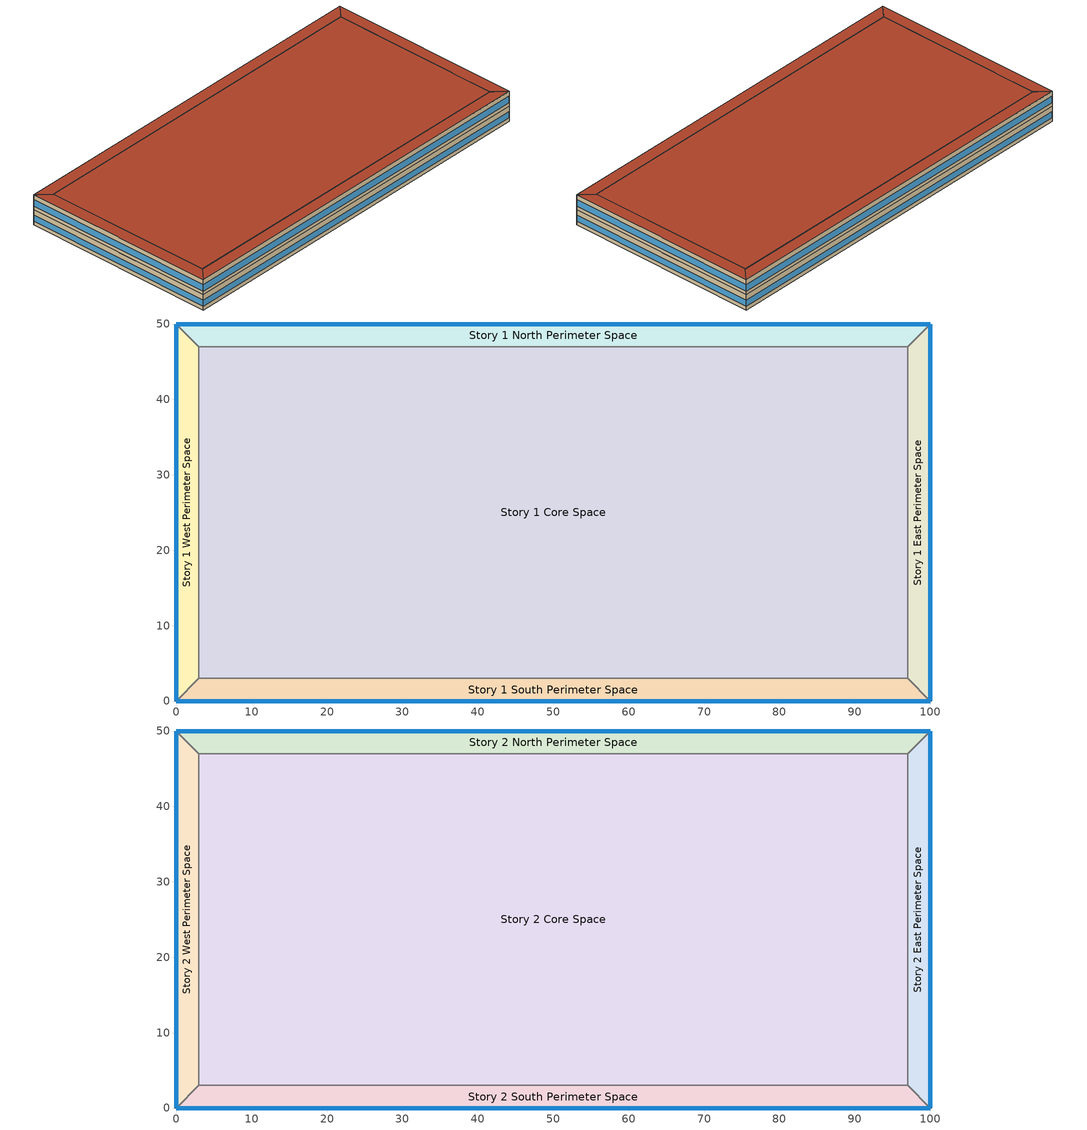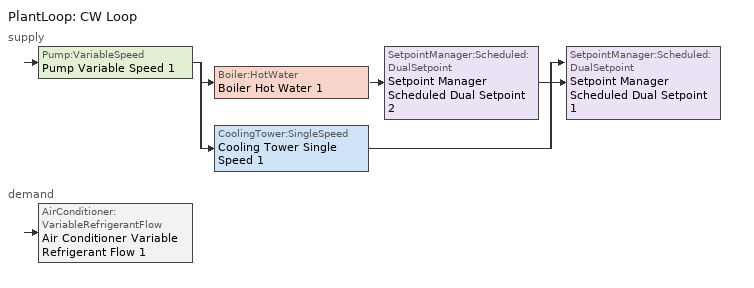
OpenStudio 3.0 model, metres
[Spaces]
Story 1 West Perimeter Space
 floor ground: 0,0 0,50 3,47 3,3 z0
 wall outside: 0,50 0,0 z0:4
 wall to Story 1 North Perimeter Space: 3,47 0,50 z0:4
 wall to Story 1 Core Space: 3,3 3,47 z0:4
 wall to Story 1 South Perimeter Space: 0,0 3,3 z0:4
 window: 0,49.97 0,0.03 z1:2.6
Story 1 North Perimeter Space
 floor ground: 0,50 100,50 97,47 3,47 z0
 wall outside: 100,50 0,50 z0:4
 wall to Story 1 East Perimeter Space: 97,47 100,50 z0:4
 wall to Story 1 Core Space: 3,47 97,47 z0:4
 window: 99.97,50 0.03,50 z1:2.6
Story 1 East Perimeter Space
 floor ground: 100,50 100,0 97,3 97,47 z0
 wall outside: 100,0 100,50 z0:4
 wall to Story 1 South Perimeter Space: 97,3 100,0 z0:4
 wall to Story 1 Core Space: 97,47 97,3 z0:4
 window: 100,0.03 100,49.97 z1:2.6
Story 1 South Perimeter Space
 floor ground: 100,0 0,0 3,3 97,3 z0
 wall outside: 0,0 100,0 z0:4
 wall to Story 1 Core Space: 97,3 3,3 z0:4
 window: 0.03,0 99.97,0 z1:2.6
Story 1 Core Space
 floor ground: 3,3 3,47 97,47 97,3 z0
Story 2 West Perimeter Space
 floor to Story 1 West Perimeter Space: 0,0 0,50 3,47 3,3 z4
 wall outside: 0,50 0,0 z4:8
 wall to Story 2 North Perimeter Space: 3,47 0,50 z4:8
 wall to Story 2 Core Space: 3,3 3,47 z4:8
 wall to Story 2 South Perimeter Space: 0,0 3,3 z4:8
 window: 0,49.97 0,0.03 z5:6.6
 roof outside: 3,3 3,47 0,50 0,0 z8
Story 2 North Perimeter Space
 floor to Story 1 North Perimeter Space: 0,50 100,50 97,47 3,47 z4
 wall outside: 100,50 0,50 z4:8
 wall to Story 2 East Perimeter Space: 97,47 100,50 z4:8
 wall to Story 2 Core Space: 3,47 97,47 z4:8
 window: 99.97,50 0.03,50 z5:6.6
 roof outside: 3,47 97,47 100,50 0,50 z8
Story 2 East Perimeter Space
 floor to Story 1 East Perimeter Space: 100,50 100,0 97,3 97,47 z4
 wall outside: 100,0 100,50 z4:8
 wall to Story 2 South Perimeter Space: 97,3 100,0 z4:8
 wall to Story 2 Core Space: 97,47 97,3 z4:8
 window: 100,0.03 100,49.97 z5:6.6
 roof outside: 97,47 97,3 100,0 100,50 z8
Story 2 South Perimeter Space
 floor to Story 1 South Perimeter Space: 100,0 0,0 3,3 97,3 z4
 wall outside: 0,0 100,0 z4:8
 wall to Story 2 Core Space: 97,3 3,3 z4:8
 window: 0.03,0 99.97,0 z5:6.6
 roof outside: 97,3 3,3 0,0 100,0 z8
Story 2 Core Space
 floor to Story 1 Core Space: 3,3 3,47 97,47 97,3 z4
 roof outside: 97,3 97,47 3,47 3,3 z8
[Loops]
PlantLoop 'CW Loop'
 supply: Pump:VariableSpeed 'Pump Variable Speed 1' > split
  | Boiler:HotWater 'Boiler Hot Water 1' > SetpointManager:Scheduled:DualSetpoint 'Setpoint Manager Scheduled Dual Setpoint 2'
  | CoolingTower:SingleSpeed 'Cooling Tower Single Speed 1'
  join > SetpointManager:Scheduled:DualSetpoint 'Setpoint Manager Scheduled Dual Setpoint 1'
 demand: AirConditioner:VariableRefrigerantFlow 'Air Conditioner Variable Refrigerant Flow 1'
[Building]
Building 1: Space Type=Baseline Model Space Type; Default Construction Set=ASHRAE_189.1-2009_ClimateZone 4-5 (mdoff)_ConstSet
[SizingPeriod:DesignDay] Barometric Pressure {Pa}=98934; Sky Clearness=0; Rain Indicator=0; Snow Indicator=0; Day of Month=21; Daylight Saving Time Indicator=0; Humidity Indicating Type=Wetbulb; Dry-Bulb Temperature Range Modifier Type=DefaultMultipliers
Name | Maximum Dry-Bulb Temperature {C} | Daily Dry-Bulb Temperature Range {deltaC} | Humidity Indicating Conditions at Maximum Dry-Bulb | Wind Speed {m/s} | Wind Direction {deg} | Month | Day Type | Solar Model Indicator | ASHRAE Taub | ASHRAE Taud
Chicago Ohare Intl Ap Ann Htg 99.6% Condns DB | -20 | 0 | -20 | 4.9 | 270 | 1 | WinterDesignDay | ASHRAEClearSky
Chicago Ohare Intl Ap Ann Clg .4% Condns DB=>MWB | 33.3 | 10.5 | 23.7 | 5.2 | 230 | 7 | SummerDesignDay | ASHRAETau | 0.455 | 2.05
[DefaultConstructionSet]
ASHRAE_189.1-2009_ClimateZone 4-5 (mdoff)_ConstSet: Default Exterior Surface Constructions=ASHRAE_189.1-2009_ClimateZone 4-5 (mdoff)_Exterior_DefSurfCons; Default Interior Surface Constructions=000_Interior_DefSurfCons; Default Ground Contact Surface Constructions=000_Ground_DefSurfCons; Default Exterior SubSurface Constructions=ASHRAE_189.1-2009_ClimateZone 4-5 (mdoff)_Exterior_DefSubCons; Default Interior SubSurface Constructions=000_Interior_DefSubCons; Interior Partition Construction=000_Interior Partition
[DefaultSurfaceConstructions]
Name | Floor Construction | Wall Construction | Roof Ceiling Construction
ASHRAE_189.1-2009_ClimateZone 4-5 (mdoff)_Exterior_DefSurfCons | 000_ExtSlabCarpet_4in_ClimateZone 1-8 | ASHRAE_189.1-2009_ExtWall_SteelFrame_ClimateZone 4-8 | ASHRAE_189.1-2009_ExtRoof_IEAD_ClimateZone 2-5
000_Interior_DefSurfCons | 000_Interior Floor | 000_Interior Wall | 000_Interior Ceiling
000_Ground_DefSurfCons | 000_ExtSlabCarpet_4in_ClimateZone 1-8 | 000_ExtSlabCarpet_4in_ClimateZone 1-8 | 000_ExtSlabCarpet_4in_ClimateZone 1-8
[DefaultSubSurfaceConstructions] Glass Door Construction=000_Exterior Window; Skylight Construction=000_Exterior Window; Tubular Daylight Dome Construction=000_Interior Window; Tubular Daylight Diffuser Construction=000_Interior Window
Name | Fixed Window Construction | Operable Window Construction | Door Construction
ASHRAE_189.1-2009_ClimateZone 4-5 (mdoff)_Exterior_DefSubCons | ASHRAE_189.1-2009_ExtWindow_ClimateZone 4-5 | ASHRAE_189.1-2009_ExtWindow_ClimateZone 4-5 | 000_Exterior Door
000_Interior_DefSubCons | 000_Interior Window | 000_Interior Window | 000_Interior Door
[Construction]
000_Interior Partition; 000_Interior Door: 000_G05 25mm wood
000_ExtSlabCarpet_4in_ClimateZone 1-8: MAT-CC05 4 HW CONCRETE, CP02 CARPET PAD
ASHRAE_189.1-2009_ExtWall_SteelFrame_ClimateZone 4-8: MAT-SHEATH, Wall Insulation [39], 1/2IN Gypsum
ASHRAE_189.1-2009_ExtRoof_IEAD_ClimateZone 2-5: Roof Membrane, Roof Insulation [21], Metal Decking
000_Interior Floor: 000_F16 Acoustic tile, 000_F05 Ceiling air space resistance, 000_M11 100mm lightweight concrete
000_Interior Wall: 000_G01a 19mm gypsum board, 000_F04 Wall air space resistance, 000_G01a 19mm gypsum board
000_Interior Ceiling: 000_M11 100mm lightweight concrete, 000_F05 Ceiling air space resistance, 000_F16 Acoustic tile
ASHRAE_189.1-2009_ExtWindow_ClimateZone 4-5: Theoretical Glass [207]
000_Exterior Door: 000_F08 Metal surface, 000_I01 25mm insulation board
000_Exterior Window: 000_Clear 3mm, 000_Air 13mm, 000_Clear 3mm
000_Interior Window: 000_Clear 3mm
[Material]
Name | Roughness | Thickness {m} | Conductivity {W/m-K} | Density {kg/m3} | Specific Heat {J/kg-K} | Thermal Absorptance | Solar Absorptance | Visible Absorptance
000_G05 25mm wood | MediumSmooth | 0.0254 | 0.15 | 608 | 1630
MAT-CC05 4 HW CONCRETE | Rough | 0.1016 | 1.311 | 2240 | 836.8 | 0.9 | 0.7 | 0.7
Wall Insulation [39] | MediumRough | 0.1184 | 0.045 | 265 | 836.8 | 0.9 | 0.7 | 0.7
1/2IN Gypsum | Smooth | 0.0127 | 0.16 | 784.9 | 830 | 0.9 | 0.92 | 0.92
Roof Membrane | VeryRough | 0.0095 | 0.16 | 1121.29 | 1460 | 0.9 | 0.7 | 0.7
Roof Insulation [21] | MediumRough | 0.2105 | 0.049 | 265 | 836.8 | 0.9 | 0.7 | 0.7
Metal Decking | MediumSmooth | 0.0015 | 45.006 | 7680 | 418.4 | 0.9 | 0.7 | 0.3
000_F16 Acoustic tile | MediumSmooth | 0.0191 | 0.06 | 368 | 590
000_M11 100mm lightweight concrete | MediumRough | 0.1016 | 0.53 | 1280 | 840
000_G01a 19mm gypsum board | MediumSmooth | 0.019 | 0.16 | 800 | 1090
000_F08 Metal surface | Smooth | 0.0008 | 45.28 | 7824 | 500
000_I01 25mm insulation board | MediumRough | 0.0254 | 0.03 | 43 | 1210
[Material:NoMass] Thermal Absorptance=0.9; Solar Absorptance=0.7
Name | Roughness | Thermal Resistance | Visible Absorptance
CP02 CARPET PAD | VeryRough | 0.2165 | 0.8
MAT-SHEATH | Rough | 0.3626 | 0.7
[Material:AirGap]
Name | Thermal Resistance
000_F05 Ceiling air space resistance | 0.18
000_F04 Wall air space resistance | 0.15
[WindowMaterial:Glazing] Optical Data Type=SpectralAverage; Thickness=0.003; Infrared Transmittance at Normal Incidence=0
Name | Solar Transmittance at Normal Incidence | Front Side Solar Reflectance at Normal Incidence | Back Side Solar Reflectance at Normal Incidence | Visible Transmittance at Normal Incidence | Front Side Visible Reflectance at Normal Incidence | Back Side Visible Reflectance at Normal Incidence | Front Side Infrared Hemispherical Emissivity | Back Side Infrared Hemispherical Emissivity | Conductivity | Dirt Correction Factor for Solar and Visible Transmittance | Solar Diffusing
Theoretical Glass [207] | 0.3311 | 0.6189 | 0.6189 | 0.44 | 0.51 | 0.51 | 0.9 | 0.9 | 0.0133 | 1 | No
000_Clear 3mm | 0.837 | 0.075 | 0.075 | 0.898 | 0.081 | 0.081 | 0.84 | 0.84 | 0.9
[WindowMaterial:Gas]
000_Air 13mm: Gas Type=Air; Thickness=0.0127
[BuildingStory] Nominal Floor to Floor Height {m}=4
Name | Nominal Z Coordinate {m}
Story 1 | 0
Story 2 | 4
[Space]
Name | Building Story | Thermal Zone
Story 1 West Perimeter Space | Story 1 | Story 1 West Perimeter Thermal Zone
Story 1 North Perimeter Space | Story 1 | Story 1 North Perimeter Thermal Zone
Story 1 East Perimeter Space | Story 1 | Story 1 East Perimeter Thermal Zone
Story 1 South Perimeter Space | Story 1 | Story 1 South Perimeter Thermal Zone
Story 1 Core Space | Story 1 | Story 1 Core Thermal Zone
Story 2 West Perimeter Space | Story 2 | Story 2 West Perimeter Thermal Zone
Story 2 North Perimeter Space | Story 2 | Story 2 North Perimeter Thermal Zone
Story 2 East Perimeter Space | Story 2 | Story 2 East Perimeter Thermal Zone
Story 2 South Perimeter Space | Story 2 | Story 2 South Perimeter Thermal Zone
Story 2 Core Space | Story 2 | Story 2 Core Thermal Zone
[ThermalZone] Use Ideal Air Loads=No
Name | Thermostat
Story 1 Core Thermal Zone | Thermostat Setpoint Dual Setpoint 1
Story 1 East Perimeter Thermal Zone | Thermostat Setpoint Dual Setpoint 2
Story 1 North Perimeter Thermal Zone | Thermostat Setpoint Dual Setpoint 3
Story 1 South Perimeter Thermal Zone | Thermostat Setpoint Dual Setpoint 4
Story 1 West Perimeter Thermal Zone | Thermostat Setpoint Dual Setpoint 5
Story 2 Core Thermal Zone | Thermostat Setpoint Dual Setpoint 6
Story 2 East Perimeter Thermal Zone | Thermostat Setpoint Dual Setpoint 7
Story 2 North Perimeter Thermal Zone | Thermostat Setpoint Dual Setpoint 8
Story 2 South Perimeter Thermal Zone | Thermostat Setpoint Dual Setpoint 9
Story 2 West Perimeter Thermal Zone | Thermostat Setpoint Dual Setpoint 10
[Sizing:Zone] Zone Cooling Design Supply Air Temperature Input Method=SupplyAirTemperature; Zone Cooling Design Supply Air Temperature {C}=14; Zone Cooling Design Supply Air Temperature Difference {deltaC}=11.11; Zone Heating Design Supply Air Temperature Input Method=SupplyAirTemperature; Zone Heating Design Supply Air Temperature {C}=40; Zone Heating Design Supply Air Temperature Difference {deltaC}=11.11; Zone Cooling Design Supply Air Humidity Ratio {kg-H2O/kg-air}=0.0085; Zone Heating Design Supply Air Humidity Ratio {kg-H2O/kg-air}=0.008; Cooling Design Air Flow Method=DesignDay; Heating Design Air Flow Method=DesignDay; Account for Dedicated Outdoor Air System=No; Dedicated Outdoor Air System Control Strategy=NeutralSupplyAir; Dedicated Outdoor Air Low Setpoint Temperature for Design {C}=autosize; Dedicated Outdoor Air High Setpoint Temperature for Design {C}=autosize
Story 1 Core Thermal Zone; Story 1 East Perimeter Thermal Zone; Story 1 North Perimeter Thermal Zone; Story 1 South Perimeter Thermal Zone; Story 1 West Perimeter Thermal Zone; Story 2 Core Thermal Zone; Story 2 East Perimeter Thermal Zone; Story 2 North Perimeter Thermal Zone; Story 2 South Perimeter Thermal Zone; Story 2 West Perimeter Thermal Zone
[Zone equipment]
Story 1 Core Thermal Zone: Zone HVAC Terminal Unit Variable Refrigerant Flow 1
Story 1 East Perimeter Thermal Zone: Zone HVAC Terminal Unit Variable Refrigerant Flow 2
Story 1 North Perimeter Thermal Zone: Zone HVAC Terminal Unit Variable Refrigerant Flow 3
Story 1 South Perimeter Thermal Zone: Zone HVAC Terminal Unit Variable Refrigerant Flow 4
Story 1 West Perimeter Thermal Zone: Zone HVAC Terminal Unit Variable Refrigerant Flow 5
Story 2 Core Thermal Zone: Zone HVAC Terminal Unit Variable Refrigerant Flow 6
Story 2 East Perimeter Thermal Zone: Zone HVAC Terminal Unit Variable Refrigerant Flow 7
Story 2 North Perimeter Thermal Zone: Zone HVAC Terminal Unit Variable Refrigerant Flow 8
Story 2 South Perimeter Thermal Zone: Zone HVAC Terminal Unit Variable Refrigerant Flow 9
Story 2 West Perimeter Thermal Zone: Zone HVAC Terminal Unit Variable Refrigerant Flow 10
[ThermostatSetpoint:DualSetpoint] Heating Setpoint Temperature Schedule=Heating Sch; Cooling Setpoint Temperature Schedule=Cooling Sch
Thermostat Setpoint Dual Setpoint 1; Thermostat Setpoint Dual Setpoint 2; Thermostat Setpoint Dual Setpoint 3; Thermostat Setpoint Dual Setpoint 4; Thermostat Setpoint Dual Setpoint 5; Thermostat Setpoint Dual Setpoint 6; Thermostat Setpoint Dual Setpoint 7; Thermostat Setpoint Dual Setpoint 8; Thermostat Setpoint Dual Setpoint 9; Thermostat Setpoint Dual Setpoint 10
[SpaceType]
Baseline Model Space Type: Default Schedule Set=Baseline Model Schedule Set; Design Specification Outdoor Air Object=Baseline Model OA
[DefaultScheduleSet]
Baseline Model Schedule Set: Number of People Schedule=Baseline Model People Lights and Equipment Schedule; People Activity Level Schedule=Baseline Model People Activity Schedule; Lighting Schedule=Baseline Model People Lights and Equipment Schedule; Electric Equipment Schedule=Baseline Model People Lights and Equipment Schedule; Infiltration Schedule=Baseline Model Infiltration Schedule
[DesignSpecification:OutdoorAir]
Baseline Model OA: Outdoor Air Method=Sum; Outdoor Air Flow per Person {m3/s-person}=0.00943895
[SpaceInfiltration:DesignFlowRate]
Baseline Model Infiltration: Space or SpaceType=Baseline Model Space Type; Design Flow Rate Calculation Method=Flow/ExteriorArea; Flow per Exterior Surface Area {m3/s-m2}=0.0003048
[People:Definition]
Baseline Model People Definition: Number of People Calculation Method=People/Area; People per Space Floor Area {person/m2}=0.0538196; Fraction Radiant=0.3
[People]
Baseline Model People: People Definition=Baseline Model People Definition; Space or SpaceType=Baseline Model Space Type; Multiplier=1
[Lights:Definition]
Baseline Model Lights Definition: Design Level Calculation Method=Watts/Area; Watts per Space Floor Area {W/m2}=10.7639
[Lights]
Baseline Model Lights: Lights Definition=Baseline Model Lights Definition; Space or SpaceType=Baseline Model Space Type; Fraction Replaceable=1
[ElectricEquipment:Definition]
Baseline Model Electric Equipment Definition: Design Level Calculation Method=Watts/Area; Watts per Space Floor Area {W/m2}=10.7639
[ElectricEquipment]
Baseline Model Electric Equipment: Electric Equipment Definition=Baseline Model Electric Equipment Definition; Space or SpaceType=Baseline Model Space Type
[AirConditioner:VariableRefrigerantFlow]
Air Conditioner Variable Refrigerant Flow 1: Availability Schedule=Always On Discrete; Gross Rated Total Cooling Capacity {W}=autosize; Gross Rated Cooling COP {W/W}=3.3; Minimum Outdoor Temperature in Cooling Mode {C}=-5; Maximum Outdoor Temperature in Cooling Mode {C}=43; Cooling Capacity Ratio Modifier Function of Low Temperature Curve=Air Conditioner Variable Refrigerant Flow 1 VRFCoolCapFT; Cooling Capacity Ratio Boundary Curve=Air Conditioner Variable Refrigerant Flow 1 VRFCoolCapFTBoundary; Cooling Capacity Ratio Modifier Function of High Temperature Curve=Air Conditioner Variable Refrigerant Flow 1 VRFCoolCapFTHi; Cooling Energy Input Ratio Modifier Function of Low Temperature Curve=Air Conditioner Variable Refrigerant Flow 1 VRFCoolEIRFT; Cooling Energy Input Ratio Boundary Curve=Air Conditioner Variable Refrigerant Flow 1 VRFCoolEIRFTBoundary; Cooling Energy Input Ratio Modifier Function of High Temperature Curve=Air Conditioner Variable Refrigerant Flow 1 VRFCoolEIRFTHi; Cooling Energy Input Ratio Modifier Function of Low Part-Load Ratio Curve=Air Conditioner Variable Refrigerant Flow 1 CoolingEIRLowPLR; Cooling Energy Input Ratio Modifier Function of High Part-Load Ratio Curve=Air Conditioner Variable Refrigerant Flow 1 CoolingEIRHiPLR; Cooling Combination Ratio Correction Factor Curve=Air Conditioner Variable Refrigerant Flow 1 CoolingCombRatio; Cooling Part-Load Fraction Correlation Curve=Air Conditioner Variable Refrigerant Flow 1 VRFCPLFFPLR; Gross Rated Heating Capacity {W}=autosize; Rated Heating Capacity Sizing Ratio {W/W}=1; Rated Heating COP {W/W}=3.5; Minimum Outdoor Temperature in Heating Mode {C}=-20; Maximum Outdoor Temperature in Heating Mode {C}=60; Heating Capacity Ratio Modifier Function of Low Temperature Curve=Air Conditioner Variable Refrigerant Flow 1 VRFHeatCapFT; Heating Capacity Ratio Boundary Curve=Air Conditioner Variable Refrigerant Flow 1 VRFHeatCapFTBoundary; Heating Capacity Ratio Modifier Function of High Temperature Curve=Air Conditioner Variable Refrigerant Flow 1 VRFHeatCapFTHi; Heating Energy Input Ratio Modifier Function of Low Temperature Curve=Air Conditioner Variable Refrigerant Flow 1 VRFHeatEIRFT; Heating Energy Input Ratio Boundary Curve=Air Conditioner Variable Refrigerant Flow 1 VRFHeatEIRFTBoundary; Heating Energy Input Ratio Modifier Function of High Temperature Curve=Air Conditioner Variable Refrigerant Flow 1 VRFHeatEIRFTHi; Heating Performance Curve Outdoor Temperature Type=DryBulbTemperature; Heating Energy Input Ratio Modifier Function of Low Part-Load Ratio Curve=Air Conditioner Variable Refrigerant Flow 1 HeatingEIRLowPLR; Heating Energy Input Ratio Modifier Function of High Part-Load Ratio Curve=Air Conditioner Variable Refrigerant Flow 1 HeatingEIRHiPLR; Heating Combination Ratio Correction Factor Curve=Air Conditioner Variable Refrigerant Flow 1 HeatingCombRatio; Heating Part-Load Fraction Correlation Curve=Air Conditioner Variable Refrigerant Flow 1 VRFCPLFFPLR; Minimum Heat Pump Part-Load Ratio=0.5; Master Thermostat Priority Control Type=LoadPriority; Heat Pump Waste Heat Recovery=No; Equivalent Piping Length used for Piping Correction Factor in Cooling Mode {m}=30; Vertical Height used for Piping Correction Factor {m}=10; Piping Correction Factor for Length in Cooling Mode Curve=Air Conditioner Variable Refrigerant Flow 1 CoolingLengthCorrectionFactor; Piping Correction Factor for Height in Cooling Mode Coefficient {1/m}=-0.000386; Equivalent Piping Length used for Piping Correction Factor in Heating Mode {m}=30; Piping Correction Factor for Height in Heating Mode Coefficient {1/m}=0; Crankcase Heater Power per Compressor {W}=15; Number of Compressors=3; Ratio of Compressor Size to Total Compressor Capacity {W/W}=0.33; Maximum Outdoor Dry-bulb Temperature for Crankcase Heater {C}=7; Defrost Strategy=Resistive; Defrost Control=Timed; Defrost Time Period Fraction=0.058333; Resistive Defrost Heater Capacity {W}=1e-07; Maximum Outdoor Dry-bulb Temperature for Defrost Operation {C}=7; Water Condenser Volume Flow Rate {m3/s}=autosize; Evaporative Condenser Effectiveness=0.9; Evaporative Condenser Air Flow Rate {m3/s}=autosize; Evaporative Condenser Pump Rated Power Consumption {W}=autosize; Basin Heater Capacity {W/K}=0; Basin Heater Setpoint Temperature {C}=2; Fuel Type=Electricity; Minimum Outdoor Temperature in Heat Recovery Mode {C}=0; Maximum Outdoor Temperature in Heat Recovery Mode {C}=20; Initial Heat Recovery Cooling Capacity Fraction {W/W}=0.5; Heat Recovery Cooling Capacity Time Constant {hr}=0.083; Initial Heat Recovery Cooling Energy Fraction {W/W}=1; Heat Recovery Cooling Energy Time Constant {hr}=0; Initial Heat Recovery Heating Capacity Fraction {W/W}=0.5; Heat Recovery Heating Capacity Time Constant {hr}=0.083; Initial Heat Recovery Heating Energy Fraction {W/W}=0.5; Heat Recovery Heating Energy Time Constant {hr}=0
[ZoneHVAC:TerminalUnit:VariableRefrigerantFlow] Terminal Unit Availability schedule=Always On Discrete; Supply Air Flow Rate During Cooling Operation {m3/s}=autosize; Supply Air Flow Rate When No Cooling is Needed {m3/s}=autosize; Supply Air Flow Rate During Heating Operation {m3/s}=autosize; Supply Air Flow Rate When No Heating is Needed {m3/s}=autosize; Outdoor Air Flow Rate During Cooling Operation {m3/s}=autosize; Outdoor Air Flow Rate During Heating Operation {m3/s}=autosize; Outdoor Air Flow Rate When No Cooling or Heating is Needed {m3/s}=autosize; Supply Air Fan Operating Mode Schedule=Always On Discrete; Zone Terminal Unit On Parasitic Electric Energy Use {W}=30; Zone Terminal Unit Off Parasitic Electric Energy Use {W}=20; Rated Total Heating Capacity Sizing Ratio {W/W}=1; Maximum Supply Air Temperature from Supplemental Heater {C}=Autosize; Maximum Outdoor Dry-Bulb Temperature for Supplemental Heater Operation {C}=21
Name | Supply Air Fan | Cooling Coil | Heating Coil | Supplemental Heating Coil
Zone HVAC Terminal Unit Variable Refrigerant Flow 1 | Zone HVAC Terminal Unit Variable Refrigerant Flow 1 Fan | Zone HVAC Terminal Unit Variable Refrigerant Flow 1 Cooling Coil | Zone HVAC Terminal Unit Variable Refrigerant Flow 1 Heating Coil | Coil Heating Electric 1
Zone HVAC Terminal Unit Variable Refrigerant Flow 2 | Zone HVAC Terminal Unit Variable Refrigerant Flow 2 Fan | Zone HVAC Terminal Unit Variable Refrigerant Flow 2 Cooling Coil | Zone HVAC Terminal Unit Variable Refrigerant Flow 2 Heating Coil | Coil Heating Electric 2
Zone HVAC Terminal Unit Variable Refrigerant Flow 3 | Zone HVAC Terminal Unit Variable Refrigerant Flow 3 Fan | Zone HVAC Terminal Unit Variable Refrigerant Flow 3 Cooling Coil | Zone HVAC Terminal Unit Variable Refrigerant Flow 3 Heating Coil | Coil Heating Electric 3
Zone HVAC Terminal Unit Variable Refrigerant Flow 4 | Zone HVAC Terminal Unit Variable Refrigerant Flow 4 Fan | Zone HVAC Terminal Unit Variable Refrigerant Flow 4 Cooling Coil | Zone HVAC Terminal Unit Variable Refrigerant Flow 4 Heating Coil | Coil Heating Electric 4
Zone HVAC Terminal Unit Variable Refrigerant Flow 5 | Zone HVAC Terminal Unit Variable Refrigerant Flow 5 Fan | Zone HVAC Terminal Unit Variable Refrigerant Flow 5 Cooling Coil | Zone HVAC Terminal Unit Variable Refrigerant Flow 5 Heating Coil | Coil Heating Electric 5
Zone HVAC Terminal Unit Variable Refrigerant Flow 6 | Zone HVAC Terminal Unit Variable Refrigerant Flow 6 Fan | Zone HVAC Terminal Unit Variable Refrigerant Flow 6 Cooling Coil | Zone HVAC Terminal Unit Variable Refrigerant Flow 6 Heating Coil | Coil Heating Electric 6
Zone HVAC Terminal Unit Variable Refrigerant Flow 7 | Zone HVAC Terminal Unit Variable Refrigerant Flow 7 Fan | Zone HVAC Terminal Unit Variable Refrigerant Flow 7 Cooling Coil | Zone HVAC Terminal Unit Variable Refrigerant Flow 7 Heating Coil | Coil Heating Electric 7
Zone HVAC Terminal Unit Variable Refrigerant Flow 8 | Zone HVAC Terminal Unit Variable Refrigerant Flow 8 Fan | Zone HVAC Terminal Unit Variable Refrigerant Flow 8 Cooling Coil | Zone HVAC Terminal Unit Variable Refrigerant Flow 8 Heating Coil | Coil Heating Electric 8
Zone HVAC Terminal Unit Variable Refrigerant Flow 9 | Zone HVAC Terminal Unit Variable Refrigerant Flow 9 Fan | Zone HVAC Terminal Unit Variable Refrigerant Flow 9 Cooling Coil | Zone HVAC Terminal Unit Variable Refrigerant Flow 9 Heating Coil | Coil Heating Electric 9
Zone HVAC Terminal Unit Variable Refrigerant Flow 10 | Zone HVAC Terminal Unit Variable Refrigerant Flow 10 Fan | Zone HVAC Terminal Unit Variable Refrigerant Flow 10 Cooling Coil | Zone HVAC Terminal Unit Variable Refrigerant Flow 10 Heating Coil | Coil Heating Electric 10
[Coil:Cooling:DX:VariableRefrigerantFlow] Availability Schedule=Always On Discrete; Rated Total Cooling Capacity {W}=autosize; Rated Sensible Heat Ratio=autosize; Rated Air Flow Rate {m3/s}=autosize
Name | Cooling Capacity Ratio Modifier Function of Temperature Curve | Cooling Capacity Modifier Curve Function of Flow Fraction
Zone HVAC Terminal Unit Variable Refrigerant Flow 1 Cooling Coil | VRFTUCoolCapFT | VRFACCoolCapFFF
Zone HVAC Terminal Unit Variable Refrigerant Flow 2 Cooling Coil | VRFTUCoolCapFT 1 | VRFACCoolCapFFF 1
Zone HVAC Terminal Unit Variable Refrigerant Flow 3 Cooling Coil | VRFTUCoolCapFT 2 | VRFACCoolCapFFF 2
Zone HVAC Terminal Unit Variable Refrigerant Flow 4 Cooling Coil | VRFTUCoolCapFT 3 | VRFACCoolCapFFF 3
Zone HVAC Terminal Unit Variable Refrigerant Flow 5 Cooling Coil | VRFTUCoolCapFT 4 | VRFACCoolCapFFF 4
Zone HVAC Terminal Unit Variable Refrigerant Flow 6 Cooling Coil | VRFTUCoolCapFT 5 | VRFACCoolCapFFF 5
Zone HVAC Terminal Unit Variable Refrigerant Flow 7 Cooling Coil | VRFTUCoolCapFT 6 | VRFACCoolCapFFF 6
Zone HVAC Terminal Unit Variable Refrigerant Flow 8 Cooling Coil | VRFTUCoolCapFT 7 | VRFACCoolCapFFF 7
Zone HVAC Terminal Unit Variable Refrigerant Flow 9 Cooling Coil | VRFTUCoolCapFT 8 | VRFACCoolCapFFF 8
Zone HVAC Terminal Unit Variable Refrigerant Flow 10 Cooling Coil | VRFTUCoolCapFT 9 | VRFACCoolCapFFF 9
[Coil:Heating:DX:VariableRefrigerantFlow] Availability Schedule=Always On Discrete; Rated Total Heating Capacity {W}=autosize; Rated Air Flow Rate {m3/s}=autosize
Name | Heating Capacity Ratio Modifier Function of Temperature Curve | Heating Capacity Modifier Function of Flow Fraction Curve
Zone HVAC Terminal Unit Variable Refrigerant Flow 1 Heating Coil | Coil Heating DX Variable Refrigerant Flow 1 VRFTUHeatCAPFT | Coil Heating DX Variable Refrigerant Flow 1 VRFACCoolCapFFF
Zone HVAC Terminal Unit Variable Refrigerant Flow 2 Heating Coil | Coil Heating DX Variable Refrigerant Flow 1 VRFTUHeatCAPFT 1 | Coil Heating DX Variable Refrigerant Flow 1 VRFACCoolCapFFF 1
Zone HVAC Terminal Unit Variable Refrigerant Flow 3 Heating Coil | Coil Heating DX Variable Refrigerant Flow 1 VRFTUHeatCAPFT 2 | Coil Heating DX Variable Refrigerant Flow 1 VRFACCoolCapFFF 2
Zone HVAC Terminal Unit Variable Refrigerant Flow 4 Heating Coil | Coil Heating DX Variable Refrigerant Flow 1 VRFTUHeatCAPFT 3 | Coil Heating DX Variable Refrigerant Flow 1 VRFACCoolCapFFF 3
Zone HVAC Terminal Unit Variable Refrigerant Flow 5 Heating Coil | Coil Heating DX Variable Refrigerant Flow 1 VRFTUHeatCAPFT 4 | Coil Heating DX Variable Refrigerant Flow 1 VRFACCoolCapFFF 4
Zone HVAC Terminal Unit Variable Refrigerant Flow 6 Heating Coil | Coil Heating DX Variable Refrigerant Flow 1 VRFTUHeatCAPFT 5 | Coil Heating DX Variable Refrigerant Flow 1 VRFACCoolCapFFF 5
Zone HVAC Terminal Unit Variable Refrigerant Flow 7 Heating Coil | Coil Heating DX Variable Refrigerant Flow 1 VRFTUHeatCAPFT 6 | Coil Heating DX Variable Refrigerant Flow 1 VRFACCoolCapFFF 6
Zone HVAC Terminal Unit Variable Refrigerant Flow 8 Heating Coil | Coil Heating DX Variable Refrigerant Flow 1 VRFTUHeatCAPFT 7 | Coil Heating DX Variable Refrigerant Flow 1 VRFACCoolCapFFF 7
Zone HVAC Terminal Unit Variable Refrigerant Flow 9 Heating Coil | Coil Heating DX Variable Refrigerant Flow 1 VRFTUHeatCAPFT 8 | Coil Heating DX Variable Refrigerant Flow 1 VRFACCoolCapFFF 8
Zone HVAC Terminal Unit Variable Refrigerant Flow 10 Heating Coil | Coil Heating DX Variable Refrigerant Flow 1 VRFTUHeatCAPFT 9 | Coil Heating DX Variable Refrigerant Flow 1 VRFACCoolCapFFF 9
[Fan:OnOff] Availability Schedule=Always On Discrete; Fan Total Efficiency=0.6; Pressure Rise {Pa}=300; Maximum Flow Rate {m3/s}=autosize; Motor Efficiency=0.8; Motor In Airstream Fraction=1
Name | Fan Power Ratio Function of Speed Ratio Curve | Fan Efficiency Ratio Function of Speed Ratio Curve
Zone HVAC Terminal Unit Variable Refrigerant Flow 1 Fan | Fan On Off Power Curve | Fan On Off Efficiency Curve
Zone HVAC Terminal Unit Variable Refrigerant Flow 2 Fan | Fan On Off Power Curve 1 | Fan On Off Efficiency Curve 1
Zone HVAC Terminal Unit Variable Refrigerant Flow 3 Fan | Fan On Off Power Curve 2 | Fan On Off Efficiency Curve 2
Zone HVAC Terminal Unit Variable Refrigerant Flow 4 Fan | Fan On Off Power Curve 3 | Fan On Off Efficiency Curve 3
Zone HVAC Terminal Unit Variable Refrigerant Flow 5 Fan | Fan On Off Power Curve 4 | Fan On Off Efficiency Curve 4
Zone HVAC Terminal Unit Variable Refrigerant Flow 6 Fan | Fan On Off Power Curve 5 | Fan On Off Efficiency Curve 5
Zone HVAC Terminal Unit Variable Refrigerant Flow 7 Fan | Fan On Off Power Curve 6 | Fan On Off Efficiency Curve 6
Zone HVAC Terminal Unit Variable Refrigerant Flow 8 Fan | Fan On Off Power Curve 7 | Fan On Off Efficiency Curve 7
Zone HVAC Terminal Unit Variable Refrigerant Flow 9 Fan | Fan On Off Power Curve 8 | Fan On Off Efficiency Curve 8
Zone HVAC Terminal Unit Variable Refrigerant Flow 10 Fan | Fan On Off Power Curve 9 | Fan On Off Efficiency Curve 9
[Coil:Heating:Electric] Availability Schedule=Always On Discrete
Coil Heating Electric 1; Coil Heating Electric 2; Coil Heating Electric 3; Coil Heating Electric 4; Coil Heating Electric 5; Coil Heating Electric 6; Coil Heating Electric 7; Coil Heating Electric 8; Coil Heating Electric 9; Coil Heating Electric 10
[PlantLoop]
CW Loop: Fluid Type=Water; Glycol Concentration=0; Plant Loop Volume {m3}=Autocalculate; Load Distribution Scheme=Optimal
[Sizing:Plant]
CW Loop: Loop Type=Condenser; Design Loop Exit Temperature {C}=29.4; Loop Design Temperature Difference {deltaC}=5.6; Sizing Option=NonCoincident; Zone Timesteps in Averaging Window=1; Coincident Sizing Factor Mode=None
[Pump:VariableSpeed]
Pump Variable Speed 1: Pump Control Type=Intermittent; Skin Loss Radiative Fraction=0.5; Design Power Sizing Method=PowerPerFlowPerPressure; Design Electric Power per Unit Flow Rate {W/(m3/s)}=348701.1; Design Shaft Power per Unit Flow Rate per Unit Head {W-s/m3-Pa}=1.28205; Design Minimum Flow Rate Fraction=0
[Boiler:HotWater]
Boiler Hot Water 1: Water Outlet Upper Temperature Limit {C}=99; Boiler Flow Mode=ConstantFlow; Parasitic Electric Load {W}=0; Sizing Factor=1
[CoolingTower:SingleSpeed]
Cooling Tower Single Speed 1: Design Water Flow Rate {m3/s}=autosize; Design Air Flow Rate {m3/s}=autosize; Fan Power at Design Air Flow Rate {W}=autosize; U-Factor Times Area Value at Design Air Flow Rate {W/K}=autosize; Air Flow Rate in Free Convection Regime {m3/s}=autosize; U-Factor Times Area Value at Free Convection Air Flow Rate {W/K}=autosize; Performance Input Method=UFactorTimesAreaAndDesignWaterFlowRate; Free Convection Capacity {W}=0; Basin Heater Capacity {W/K}=0; Evaporation Loss Mode=LossFactor; Evaporation Loss Factor {percent/K}=0.2; Drift Loss Percent {percent}=0.008; Blowdown Calculation Mode=ConcentrationRatio; Blowdown Concentration Ratio=3; Capacity Control=FanCycling; Number of Cells=1; Cell Control=MinimalCell; Cell Minimum  Water Flow Rate Fraction=0.33; Cell Maximum Water Flow Rate Fraction=2.5; Sizing Factor=1; Free Convection Air Flow Rate Sizing Factor=0.1; Free Convection U-Factor Times Area Value Sizing Factor=0.1; Heat Rejection Capacity and Nominal Capacity Sizing Ratio=1.25; Free Convection Nominal Capacity Sizing Factor=0.1; Design Inlet Air Dry-Bulb Temperature {C}=35; Design Inlet Air Wet-Bulb Temperature {C}=25.6; Design Approach Temperature {deltaC}=autosize; Design Range Temperature {deltaC}=autosize
[SetpointManager:Scheduled:DualSetpoint] Control Variable=Temperature; Low Setpoint Schedule=Low Water Schedule 20C
Name | High Setpoint Schedule
Setpoint Manager Scheduled Dual Setpoint 1 | High Water Schedule 30C
Setpoint Manager Scheduled Dual Setpoint 2 | Boiler Water Schedule 60C
[Schedule:Ruleset]
Name | Default Day Schedule | Summer Design Day Schedule | Winter Design Day Schedule
Cooling Sch | Cooling Sch Default
Heating Sch | Heating Sch Default
Baseline Model Infiltration Schedule | Baseline Model Infiltration Schedule Schedule All Days | Baseline Model Infiltration Schedule Summer Design Day | Baseline Model Infiltration Schedule Winter Design Day
Baseline Model People Lights and Equipment Schedule | Baseline Model People Lights and Equipment Schedule Schedule Week Day | Baseline Model People Lights and Equipment Schedule Summer Design Day | Baseline Model People Lights and Equipment Schedule Winter Design Day
Baseline Model People Activity Schedule | Baseline Model People Activity Schedule Default
Boiler Water Schedule 60C | Schedule Day 1
Low Water Schedule 20C | Schedule Day 6
High Water Schedule 30C | Schedule Day 7
[Schedule:Day]
Cooling Sch Default: 24, 0, 28
Heating Sch Default: 24, 0, 24
Baseline Model Infiltration Schedule Schedule All Days: 6, 0, 1, 22, 0, 0.25, 24, 0, 1
Baseline Model Infiltration Schedule Winter Design Day; Baseline Model Infiltration Schedule Summer Design Day; Baseline Model People Lights and Equipment Schedule Summer Design Day: 24, 0, 1
Baseline Model People Lights and Equipment Schedule Schedule Week Day: 6, 0, 0, 7, 0, 0.1, 8, 0, 0.2, 12, 0, 0.95, 13, 0, 0.5, 17, 0, 0.95, 18, 0, 0.7, 20, 0, 0.4, 22, 0, 0.1, 24, 0, 0.05
Baseline Model People Lights and Equipment Schedule Winter Design Day; Baseline Model People Lights and Equipment Schedule Schedule Sunday: 24, 0, 0
Baseline Model People Lights and Equipment Schedule Saturday: 6, 0, 0, 8, 0, 0.1, 14, 0, 0.5, 17, 0, 0.1, 24, 0, 0
Baseline Model People Activity Schedule Default: 24, 0, 120
Schedule Day 1: 24, 0, 60
Schedule Day 6: 24, 0, 20
Schedule Day 7: 24, 0, 30
[Schedule:Rule] Schedule Ruleset=Baseline Model People Lights and Equipment Schedule
Name | Rule Order | Day Schedule | Apply Saturday | Apply Sunday
Baseline Model People Lights and Equipment Schedule Saturday Rule | 1 | Baseline Model People Lights and Equipment Schedule Saturday | Yes
Baseline Model People Lights and Equipment Schedule Sunday Rule | 0 | Baseline Model People Lights and Equipment Schedule Schedule Sunday |  | Yes
[Schedule:Constant]
Always On Discrete: Value=1
[Curve:Biquadratic]
Name | Coefficient1 Constant | Coefficient2 x | Coefficient3 x**2 | Coefficient4 y | Coefficient5 y**2 | Coefficient6 x*y | Minimum Value of x | Maximum Value of x | Minimum Value of y | Maximum Value of y | Minimum Curve Output | Maximum Curve Output
Air Conditioner Variable Refrigerant Flow 1 VRFCoolCapFT | 0.576883 | 0.017448 | 0.000583269 | -1.76324e-06 | -7.474e-09 | -1.30413e-07 | 15 | 24 | -5 | 23
Air Conditioner Variable Refrigerant Flow 1 VRFCoolCapFTHi | 0.686736 | 0.0207631 | 0.0005447 | -0.0016218 | -4.259e-07 | -0.0003392 | 15 | 24 | 16 | 43
Air Conditioner Variable Refrigerant Flow 1 VRFCoolEIRFT | 0.989011 | -0.0234797 | 0.000199711 | 0.00596834 | -1.0289e-07 | -0.00015686 | 15 | 24 | -5 | 23
Air Conditioner Variable Refrigerant Flow 1 VRFCoolEIRFTHi | -1.43951 | 0.161985 | -0.00349118 | 0.0269443 | 0.000134616 | -0.000671494 | 15 | 23.9 | 16.8 | 43.3
Air Conditioner Variable Refrigerant Flow 1 VRFHeatCapFT | 1.01209 | -0.00124676 | -0.000127185 | 0.0267564 | -4.986e-07 | -0.000263524 | 21.1 | 27.2 | -20 | 3.33
Air Conditioner Variable Refrigerant Flow 1 VRFHeatCapFTHi | 2.58599 | -0.0953227 | 0.000955329 | 0 | 0 | 0 | 21.1 | 27.2 | -9.44 | 15
Air Conditioner Variable Refrigerant Flow 1 VRFHeatEIRFT | 0.722429 | 0.00345666 | 0.000650703 | -0.00264354 | 0.00124648 | -0.000100916 | 21.1 | 27.2 | -20 | 3.33
Air Conditioner Variable Refrigerant Flow 1 VRFHeatEIRFTHi | 1.38857 | -0.0229771 | 0.000537274 | -0.0273937 | 0.000403043 | -5.9786e-05 | 21.1 | 27.2 | 0 | 1
Air Conditioner Variable Refrigerant Flow 1 CoolingLengthCorrectionFactor | 2.03882 | -0.00242606 | 3.5512e-06 | -1.68581 | 0.668703 | -4.5706e-05 | 7.62 | 182.88 | 0.8 | 1.5
VRFTUCoolCapFT; VRFTUCoolCapFT 1; VRFTUCoolCapFT 2; VRFTUCoolCapFT 3; VRFTUCoolCapFT 4; VRFTUCoolCapFT 5; VRFTUCoolCapFT 6; VRFTUCoolCapFT 7; VRFTUCoolCapFT 8; VRFTUCoolCapFT 9 | 0.0585884 | 0.0587397 | -0.000210275 | 0.010937 | -0.000121955 | -0.000524662 | 15 | 23.89 | 20 | 43.33 | 0.8083 | 1.2583
Coil Heating DX Variable Refrigerant Flow 1 VRFTUHeatCAPFT; Coil Heating DX Variable Refrigerant Flow 1 VRFTUHeatCAPFT 1; Coil Heating DX Variable Refrigerant Flow 1 VRFTUHeatCAPFT 2; Coil Heating DX Variable Refrigerant Flow 1 VRFTUHeatCAPFT 3; Coil Heating DX Variable Refrigerant Flow 1 VRFTUHeatCAPFT 4; Coil Heating DX Variable Refrigerant Flow 1 VRFTUHeatCAPFT 5; Coil Heating DX Variable Refrigerant Flow 1 VRFTUHeatCAPFT 6; Coil Heating DX Variable Refrigerant Flow 1 VRFTUHeatCAPFT 7; Coil Heating DX Variable Refrigerant Flow 1 VRFTUHeatCAPFT 8; Coil Heating DX Variable Refrigerant Flow 1 VRFTUHeatCAPFT 9 | 0.375444 | 0.0668191 | -0.00194171 | 0.0442618 | -0.000400958 | -0.00148198 | 21.11 | 27.22 | -15 | 18.33 | 0.6074 | 1
[Curve:Cubic]
Name | Coefficient1 Constant | Coefficient2 x | Coefficient3 x**2 | Coefficient4 x**3 | Minimum Value of x | Maximum Value of x
Air Conditioner Variable Refrigerant Flow 1 VRFCoolCapFTBoundary | 25.73 | -0.0315004 | -0.014166 | 0 | 11 | 30
Air Conditioner Variable Refrigerant Flow 1 VRFCoolEIRFTBoundary | 25.7347 | -0.0315004 | -0.014166 | 0 | 15 | 24
Air Conditioner Variable Refrigerant Flow 1 CoolingEIRLowPLR | 0.454123 | -0.172969 | 1.08287 | -0.361848 | 0.5 | 1
Air Conditioner Variable Refrigerant Flow 1 CoolingEIRHiPLR; Air Conditioner Variable Refrigerant Flow 1 HeatingEIRHiPLR | 1 | 0 | 0 | 0 | 1 | 1.5
Air Conditioner Variable Refrigerant Flow 1 CoolingCombRatio | 0.576593 | 0.634941 | -0.307609 | 0.0960753 | 1 | 1.5
Air Conditioner Variable Refrigerant Flow 1 VRFCPLFFPLR | 0.85 | 0.15 | 0 | 0 | 1 | 1
Air Conditioner Variable Refrigerant Flow 1 VRFHeatCapFTBoundary; Air Conditioner Variable Refrigerant Flow 1 VRFHeatEIRFTBoundary | 58.577 | -3.0255 | 0.0193 | 0 | 15 | 23.9
Air Conditioner Variable Refrigerant Flow 1 HeatingEIRLowPLR | 0.392474 | 0.0760164 | 0.698324 | -0.168841 | 0.5 | 1
Air Conditioner Variable Refrigerant Flow 1 HeatingCombRatio | 0.76672 | 0.26173 | -0.015911 | -0.0125388 | 1 | 1.5
Fan On Off Efficiency Curve; Fan On Off Efficiency Curve 1; Fan On Off Efficiency Curve 2; Fan On Off Efficiency Curve 3; Fan On Off Efficiency Curve 4; Fan On Off Efficiency Curve 5; Fan On Off Efficiency Curve 6; Fan On Off Efficiency Curve 7; Fan On Off Efficiency Curve 8; Fan On Off Efficiency Curve 9 | 1 | 0 | 0 | 0 | 0 | 1
[Curve:Quadratic] Coefficient1 Constant=0.8; Coefficient2 x=0.2; Coefficient3 x**2=0; Minimum Value of x=0.5; Maximum Value of x=1.5
VRFACCoolCapFFF; Coil Heating DX Variable Refrigerant Flow 1 VRFACCoolCapFFF; VRFACCoolCapFFF 1; Coil Heating DX Variable Refrigerant Flow 1 VRFACCoolCapFFF 1; VRFACCoolCapFFF 2; Coil Heating DX Variable Refrigerant Flow 1 VRFACCoolCapFFF 2; VRFACCoolCapFFF 3; Coil Heating DX Variable Refrigerant Flow 1 VRFACCoolCapFFF 3; VRFACCoolCapFFF 4; Coil Heating DX Variable Refrigerant Flow 1 VRFACCoolCapFFF 4; VRFACCoolCapFFF 5; Coil Heating DX Variable Refrigerant Flow 1 VRFACCoolCapFFF 5; VRFACCoolCapFFF 6; Coil Heating DX Variable Refrigerant Flow 1 VRFACCoolCapFFF 6; VRFACCoolCapFFF 7; Coil Heating DX Variable Refrigerant Flow 1 VRFACCoolCapFFF 7; VRFACCoolCapFFF 8; Coil Heating DX Variable Refrigerant Flow 1 VRFACCoolCapFFF 8; VRFACCoolCapFFF 9; Coil Heating DX Variable Refrigerant Flow 1 VRFACCoolCapFFF 9
[Curve:Exponent] Coefficient1 Constant=1; Coefficient2 Constant=0; Coefficient3 Constant=0; Minimum Value of x=0; Maximum Value of x=1
Fan On Off Power Curve; Fan On Off Power Curve 1; Fan On Off Power Curve 2; Fan On Off Power Curve 3; Fan On Off Power Curve 4; Fan On Off Power Curve 5; Fan On Off Power Curve 6; Fan On Off Power Curve 7; Fan On Off Power Curve 8; Fan On Off Power Curve 9
